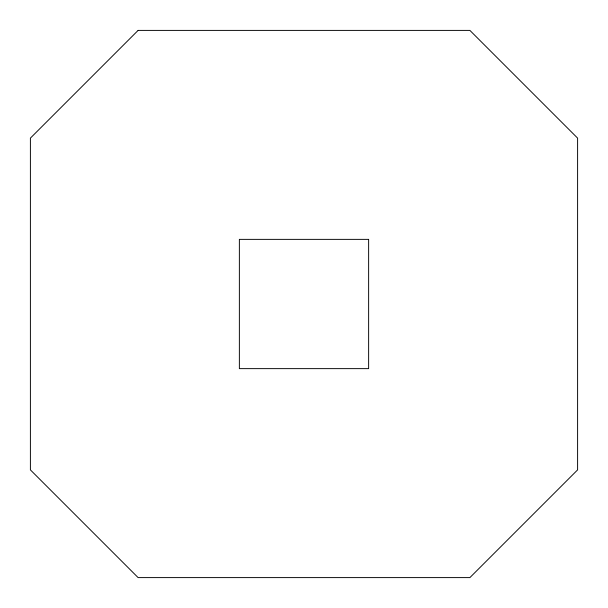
<?xml version="1.0" encoding="UTF-8"?>
<svg xmlns="http://www.w3.org/2000/svg" width="608" height="608" viewBox="0 0 608 608"><rect width="100%" height="100%" fill="white"/><g stroke="black" fill="none" stroke-linecap="round" stroke-linejoin="round"><path stroke-width="0.91" d="M138.115 30.4L30.4 138.115L30.4 469.885L138.115 577.6L469.885 577.6L577.6 469.885L577.6 138.115L469.885 30.4L138.115 30.4M368.63 239.37L239.37 239.37L239.37 368.63L368.63 368.63L368.63 239.37"/></g></svg>
